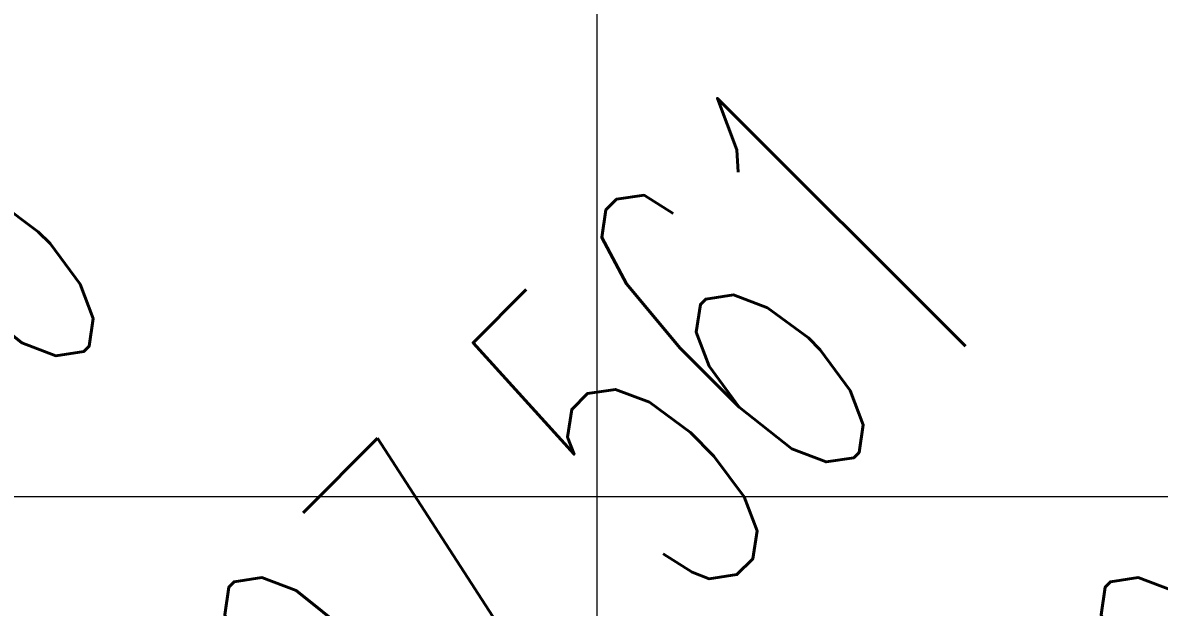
# Model space of a CAD drawing. Header units: millimetres. Extents: x 684983 to 685377, y 990360 to 990509.
# Drawn here: x 685052.703 to 685055.297, y 990415.786 to 990417.12 of the extents above; entities that cross this region are included whole.
import ezdxf

# ---------------------------------------------------------------- set-up
doc = ezdxf.new("R2010")
doc.units = ezdxf.units.MM
doc.layers.add('grid', color=8, linetype='Continuous', lineweight=9)
doc.layers.add('GRID LEVELS', color=7, linetype='Continuous', lineweight=13)
doc.styles.get("Standard").update_dxf_attribs({"font": 'RomanS'})

msp = doc.modelspace()

# ---------------------------------------------------------------- linework, layer by layer
at = {"layer": 'grid'}
for p, q in [((685054.0136, 990509.1548), (685054.0136, 990370.8996)), ((685085.1957, 990416.0381), (684982.7636, 990416.0381))]:
    msp.add_line(p, q, dxfattribs=at)

# ---------------------------------------------------------------- texts
at = {"layer": 'GRID LEVELS', "width": 0.5}
for s, p in [('97.577', (685055.63, 990415.1578, 97.577)), ('97.596', (685051.63, 990415.1578, 97.5962)), ('97.561', (685053.63, 990415.1578, 97.5605))]:
    msp.add_text(s, height=0.8, rotation=45, dxfattribs=at).set_placement(p)

doc.saveas('drawing.dxf')
